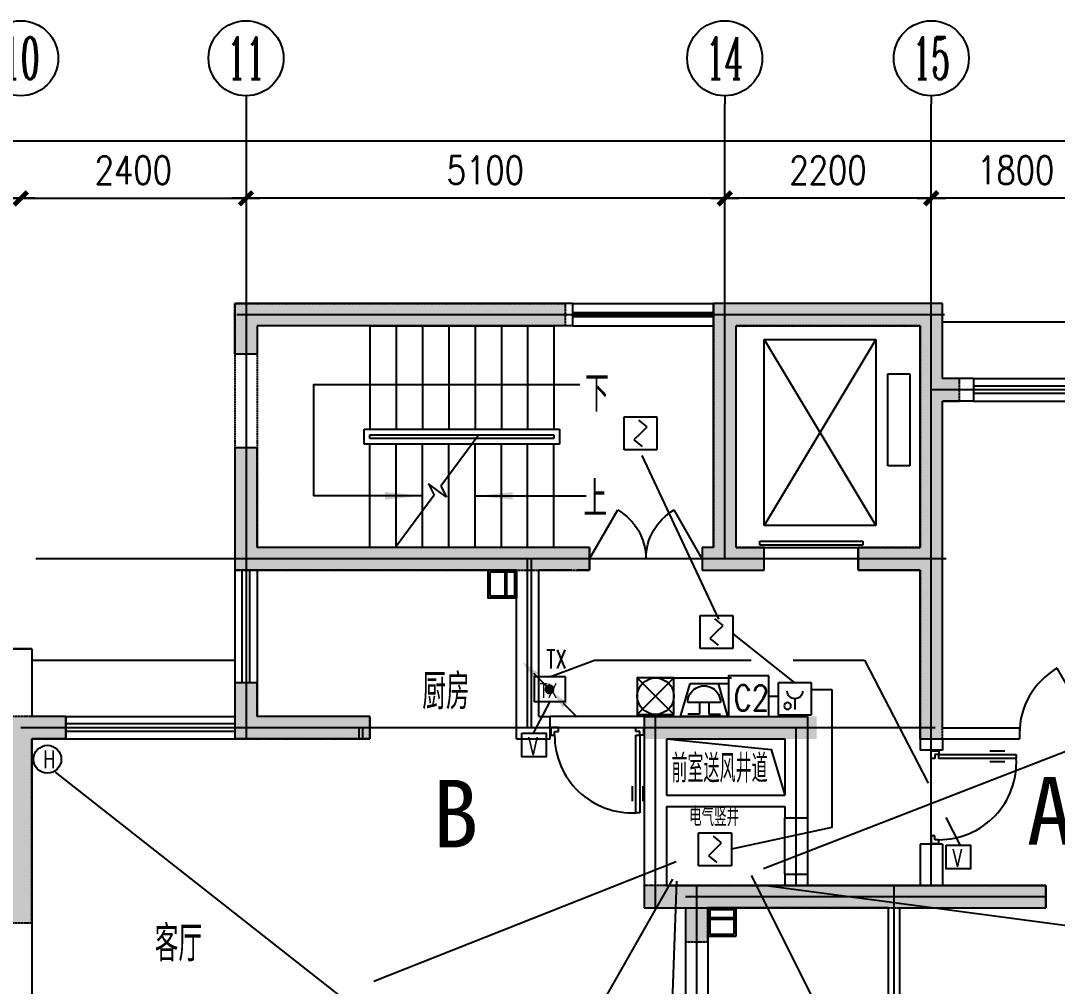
# Model space of a CAD drawing. Extents: x -170759 to 304867, y -311201 to 112352.
# Drawn here: x 219610 to 230652, y -61454 to -51168 of the extents above; entities that cross this region are included whole.
import ezdxf
from ezdxf.enums import TextEntityAlignment as Align

# ---------------------------------------------------------------- set-up
doc = ezdxf.new("R2010")
doc.units = 0
for name, pattern in [('ACAD_ISO04W100', [30.5, 24, -3, 0.5, -3]), ('DASH', [0.35, 0.25, -0.1]), ('DOTE', [2.42, 2, -0.2, 0.02, -0.2])]:
    doc.linetypes.add(name, pattern=pattern)
doc.layers.get('0').update_dxf_attribs({"linetype": 'CONTINUOUS'})
doc.layers.get('DEFPOINTS').update_dxf_attribs({"linetype": 'CONTINUOUS'})
for name, color, linetype in [('AXIS', 3, 'CONTINUOUS'), ('AXIS_TEXT', 7, 'CONTINUOUS'), ('BLOCK', 2, 'CONTINUOUS'), ('DOOR', 2, 'CONTINUOUS'), ('DOTE', 251, 'CONTINUOUS'), ('EQUIP', 3, 'CONTINUOUS'), ('LWIRE', 4, 'CONTINUOUS'), ('PUB_DIM1', 3, 'CONTINUOUS'), ('STAIR', 2, 'CONTINUOUS'), ('TC', 253, 'CONTINUOUS'), ('TEX', 7, 'CONTINUOUS'), ('TEXT', 6, 'CONTINUOUS'), ('WALL', 7, 'CONTINUOUS'), ('WINDOW', 151, 'CONTINUOUS'), ('WINDOW_TEXT', 7, 'CONTINUOUS'), ('WZ', 3, 'CONTINUOUS'), ('ZXX', 2, 'ACAD_ISO04W100'), ('导线', 1, 'CONTINUOUS'), ('标注', 7, 'CONTINUOUS'), ('消防', 1, 'CONTINUOUS')]:
    doc.layers.add(name, color=color, linetype=linetype)
doc.styles.add('-黑体', font='SIMHEI.TTF', dxfattribs={"width": 0.8})
doc.styles.add('COMPLEX', font='COMPLEX')
doc.styles.add('DIM_FONT', font='SIMPLEX.shx', dxfattribs={"width": 0.8})
doc.styles.add('HZFS', font='txt.shx', dxfattribs={"width": 0.8, "bigfont": 'msi_fsx.shx'})
doc.styles.add('HZS', font='txt', dxfattribs={"width": 0.7, "bigfont": 'HZS'})
doc.styles.add('HZTXT', font='txt.shx', dxfattribs={"width": 0.8, "bigfont": 'hztxt.shx'})
doc.styles.add('HZXXX', font='romans', dxfattribs={"width": 0.7, "bigfont": 'hzs'})
doc.styles.add('SIMPLEX', font='SIMPLEX.SHX')
doc.styles.add('XC93', font='hzst-e.shx', dxfattribs={"width": 0.75, "bigfont": 'xc93.shx'})
doc.dimstyles.new('AXIS', dxfattribs={"dimtxt": 300, "dimasz": 1, "dimexe": 250, "dimexo": 300, "dimgap": 150, "dimtad": 1, "dimdec": 0, "dimdsep": 46, "dimtxsty": 'DIM_FONT', "dimblk": '_DIMX', "dimblk1": '_DIMX', "dimblk2": '_DIMX', "dimcen": 2.5, "dimse1": 1, "dimse2": 1, "dimclrd": 3, "dimclre": 3, "dimclrt": 7, "dimadec": 0, "dimazin": 0, "dimtfac": 1, "dimtdec": 0, "dimtix": 1, "dimtmove": 2, "dimatfit": 3, "dimldrblk": '_DIMX', "dimfxl": 0, "dimtolj": 1, "dimtzin": 0, "dimarcsym": 0})

# ---------------------------------------------------------------- blocks, each defined once
blk = doc.blocks.new('_ARROW')
blk.add_solid([(0, 0), (-1, 0.1), (-1, -0.1)])
blk = doc.blocks.new('A$C2FB46688')
at = {"layer": '导线'}
blk.add_circle((148, 148), 148, dxfattribs=at)
at = {"layer": '导线', "color": 1, "style": 'HZS', "width": 0.7}
blk.add_text('H', height=190, dxfattribs=at).set_placement((105, 52))
blk = doc.blocks.new('_WBLK')
for p, q in [((-0.5, 0.5), (0.5, 0.5)), ((0.5, 0.1667), (-0.5, 0.1667)), ((0.5, -0.1667), (-0.5, -0.1667)), ((-0.5, -0.5), (0.5, -0.5))]:
    blk.add_line(p, q)
at = {"layer": 'WINDOW_TEXT', "style": 'SIMPLEX', "flags": 9}
blk.add_attdef('A', text='', height=1, dxfattribs=at).set_placement((0, 1.5), align=Align.MIDDLE)
blk = doc.blocks.new('M_A23MCU')
for p, q in [((-0.454, 0.081), (-0.454, 0.905)), ((-0.454, 0.905), (-0.413, 0.905)), ((-0.413, 0.905), (-0.413, 0.081)), ((-0.489, 0.782), (-0.489, 0.624)), ((-0.378, 0.782), (-0.378, 0.624)), ((-0.495, -0.002), (-0.495, 0.081)), ((-0.495, 0.081), (-0.454, 0.081)), ((-0.413, 0.081), (-0.454, 0.081)), ((-0.454, 0.081), (-0.454, 0.039)), ((-0.454, 0.039), (-0.413, 0.039)), ((-0.413, 0.039), (-0.413, -0.002)), ((0.412, 0.039), (0.412, -0.002)), ((0.453, 0.039), (0.412, 0.039)), ((0.453, 0.081), (0.453, 0.039)), ((0.494, 0.081), (0.453, 0.081)), ((0.494, -0.002), (0.494, 0.081)), ((-0.413, -0.002), (-0.495, -0.002)), ((-0.495, -0.002), (-0.495, -0.002)), ((0.412, -0.002), (0.494, -0.002)), ((0.494, -0.002), (0.494, -0.002))]:
    blk.add_line(p, q)
blk.add_arc((-0.372, 0.082), 0.825, 359.9283, 92.866)
blk = doc.blocks.new('_LINKPT1')
blk.add_line((0, 0), (0, 0))
blk = doc.blocks.new('M_I14YDH')
for p, q in [((0.5, 0.5), (-0.5, 0.5)), ((-0.5, 0.5), (-0.5, -0.5)), ((-0.2, 0.2), (0.05, 0.4)), ((0.5, -0.5), (0.5, 0.5)), ((0, 0), (-0.2, 0.2)), ((0, 0), (0.2, -0.2)), ((0.2, -0.2), (-0.05, -0.4)), ((-0.5, -0.5), (0.5, -0.5))]:
    blk.add_line(p, q)
for p in [(0, 0.5), (-0.5, 0), (0.5, 0), (0, -0.5)]:
    blk.add_blockref('_LINKPT1', p)
at = {"width": 0.8, "flags": 9}
blk.add_attdef('A', (0, 0), '', height=0.00002, dxfattribs=at)
blk = doc.blocks.new('A$C07EF0684')
at = {"layer": '导线'}
blk.add_lwpolyline([(0, 252), (259, 252), (259, 0), (0, 0)], close=True, dxfattribs=at)
at = {"layer": '导线', "color": 1, "style": 'HZS', "width": 0.7}
blk.add_text('V', height=190, dxfattribs=at).set_placement((69, 20))
blk = doc.blocks.new('_WRLD1')
for p, q in [((0.687, 0.687), (0.104, 0.104)), ((0.104, 0.104), (0.104, 0.104)), ((-0.104, -0.104), (-0.104, -0.104))]:
    blk.add_line(p, q)
at = {"const_width": 0.208}
blk.add_lwpolyline([(-0.104, 0, 1), (0.104, 0, 1)], format="xyb", close=True, dxfattribs=at)
blk.add_solid([(0.495, 0.707), (0.707, 0.495), (1.167, 1.167)])
at = {"width": 0.8, "flags": 9}
blk.add_attdef('A', (0, 0), '', height=0.00002, dxfattribs=at)
blk = doc.blocks.new('_X0AQQ')
for p, q in [((0.5, 0.5), (-0.5, 0.5)), ((-0.5, 0.5), (-0.5, -0.5)), ((0.5, -0.5), (0.5, 0.5)), ((0, 0), (0, -0.324)), ((-0.5, -0.5), (0.5, -0.5))]:
    blk.add_line(p, q)
blk.add_circle((0.223, -0.215), 0.104)
blk.add_arc((0, 0.234), 0.234, 180, 0)
at = {"xscale": 0.002, "yscale": 0.002, "zscale": 0.002}
for p in [(0, 0.5), (-0.5, 0), (0.5, 0), (0, -0.5)]:
    blk.add_blockref('_LINKPT1', p, dxfattribs=at)
at = {"style": 'XC93', "width": 0.75, "flags": 9}
blk.add_attdef('A', (0, 0), '', height=0.00002, dxfattribs=at)
blk = doc.blocks.new('M_I19KMP')
for p, q in [((-0.3, 0.7), (-0.5, 0)), ((0.3, 0.7), (-0.3, 0.7)), ((0.5, 0), (0.3, 0.7)), ((-0.35, 0.3), (0.35, 0.3)), ((-0.1, 0.3), (-0.1, 0.05)), ((0.1, 0.3), (0.1, 0.05)), ((-0.5, 0), (0.5, 0)), ((-0.1, 0.05), (-0.35, 0.05)), ((0.1, 0.05), (0.35, 0.05))]:
    blk.add_line(p, q)
blk.add_arc((0, 0.302), 0.35, 359.6973, 180.3027)
for p in [(0, 0.7), (-0.4, 0.35), (0.4, 0.35), (0, 0)]:
    blk.add_blockref('_LINKPT1', p)
at = {"width": 0.8, "flags": 9}
blk.add_attdef('A', (0, 0), '', height=0.00002, dxfattribs=at)
blk = doc.blocks.new('_WRLD20')
for p, q in [((0.104, 0.104), (0.104, 0.104)), ((-0.104, -0.104), (-0.104, -0.104)), ((-0.585, -0.585), (-1.169, -1.169))]:
    blk.add_line(p, q)
at = {"const_width": 0.208}
blk.add_lwpolyline([(-0.104, 0, 1), (0.104, 0, 1)], format="xyb", close=True, dxfattribs=at)
blk.add_solid([(-0.778, -0.566), (-0.566, -0.778), (-0.106, -0.106)])
at = {"width": 0.8, "flags": 9}
blk.add_attdef('A', (0, 0), '', height=0.00002, dxfattribs=at)
blk = doc.blocks.new('_DBLK1')
for p, q in [((-0.5, 0), (-0.25, -0.433)), ((0.5, 0), (0.25, -0.433))]:
    blk.add_line(p, q)
for centre, start, end in [((-0.5, 0), 300, 0), ((0.5, 0), 180, 240)]:
    blk.add_arc(centre, 0.5, start, end)
at = {"layer": 'WINDOW_TEXT', "style": 'SIMPLEX', "flags": 9}
blk.add_attdef('A', text='', height=1, dxfattribs=at).set_placement((0, 1.5), align=Align.MIDDLE)
blk = doc.blocks.new('_DBLK')
blk.add_line((-0.5, 0), (0, -0.866))
blk.add_arc((-0.5, 0), 1, 300, 0)
at = {"layer": 'WINDOW_TEXT', "style": 'SIMPLEX', "flags": 9}
blk.add_attdef('A', text='', height=1, dxfattribs=at).set_placement((0, 1.5), align=Align.MIDDLE)
blk = doc.blocks.new('_DIMX')
blk.add_line((-150, 0), (150, 0))
at = {"const_width": 50}
blk.add_lwpolyline([(-70, -70), (70, 70)], dxfattribs=at)
blk = doc.blocks.new('*D234')
at = {"layer": 'AXIS', "color": 3, "lineweight": -2}
blk.add_line((227109, -53060), (222011, -53060), dxfattribs=at)
at = {"layer": 'DEFPOINTS', "color": 0}
for p in [(222010, -53060), (222010, -53986), (227110, -54059)]:
    blk.add_point(p, dxfattribs=at)
at = {"layer": 'AXIS', "color": 3, "lineweight": -2, "rotation": 180}
blk.add_blockref('_DIMX', (222010, -53060), dxfattribs=at)
at = {"layer": 'AXIS', "color": 3, "lineweight": -2}
blk.add_blockref('_DIMX', (227110, -53060), dxfattribs=at)
at = {"layer": 'AXIS', "color": 7, "insert": (224560, -52760), "char_height": 300, "attachment_point": 5, "style": 'DIM_FONT'}
blk.add_mtext('\\A1;5100', dxfattribs=at)
blk = doc.blocks.new('_AXISO')
blk.add_circle((0, 0), 0.5)
at = {"layer": 'AXIS_TEXT', "style": 'COMPLEX', "width": 1.041667}
blk.add_attdef('A', text='', height=0.56, dxfattribs=at).set_placement((-0.25, -0.28), (0.25, -0.28), align=Align.FIT)
blk = doc.blocks.new('*D246')
at = {"layer": 'AXIS', "color": 3, "lineweight": -2}
blk.add_line((231109, -53060), (229311, -53060), dxfattribs=at)
at = {"layer": 'DEFPOINTS', "color": 0}
for p in [(229310, -53060), (231110, -53839), (229310, -53986)]:
    blk.add_point(p, dxfattribs=at)
at = {"layer": 'AXIS', "color": 3, "lineweight": -2, "rotation": 180}
blk.add_blockref('_DIMX', (229310, -53060), dxfattribs=at)
at = {"layer": 'AXIS', "color": 3, "lineweight": -2}
blk.add_blockref('_DIMX', (231110, -53060), dxfattribs=at)
at = {"layer": 'AXIS', "color": 7, "insert": (230210, -52760), "char_height": 300, "attachment_point": 5, "style": 'DIM_FONT'}
blk.add_mtext('\\A1;1800', dxfattribs=at)
blk = doc.blocks.new('*D250')
at = {"layer": 'AXIS', "color": 3, "lineweight": -2}
blk.add_line((229309, -53060), (227111, -53060), dxfattribs=at)
at = {"layer": 'DEFPOINTS', "color": 0}
for p in [(227110, -53060), (229310, -53986), (227110, -54059)]:
    blk.add_point(p, dxfattribs=at)
at = {"layer": 'AXIS', "color": 3, "lineweight": -2, "rotation": 180}
blk.add_blockref('_DIMX', (227110, -53060), dxfattribs=at)
at = {"layer": 'AXIS', "color": 3, "lineweight": -2}
blk.add_blockref('_DIMX', (229310, -53060), dxfattribs=at)
at = {"layer": 'AXIS', "color": 7, "insert": (228210, -52760), "char_height": 300, "attachment_point": 5, "style": 'DIM_FONT'}
blk.add_mtext('\\A1;2200', dxfattribs=at)

msp = doc.modelspace()

# ---------------------------------------------------------------- hatches: boundary and pattern name
at = {"layer": 'ZXX'}
h = msp.add_hatch(color=256, dxfattribs=at)
h.paths.add_polyline_path([(222010.08707, -54179.79793), (225410.08707, -54179.79793), (225410.08707, -54299.79793), (222010.08707, -54299.79793)])
h.paths.add_polyline_path([(222010.08707, -54299.79793), (225410.08707, -54299.79793), (225410.08707, -54419.79793), (222130.08707, -54419.79793), (222130.08707, -54719.79793), (222010.08707, -54719.79793)])
h.paths.add_polyline_path([(221890.08707, -54179.79793), (222010.08707, -54179.79793), (222010.08707, -54719.79793), (221890.08707, -54719.79793)])
for points in [[(229430.08707, -58819.79793), (229430.08707, -55219.79793), (229610.08707, -55219.79793), (229610.08707, -54979.79793), (229430.08707, -54979.79793), (229430.08707, -54179.79793), (226990.08707, -54179.79793), (226990.08707, -56779.79793), (226870.08707, -56779.79793), (226870.08707, -57019.79793), (227530.08707, -57019.79793), (227530.08707, -56779.79793), (227230.08707, -56779.79793), (227230.08707, -54419.79793), (229190.08707, -54419.79793), (229190.08707, -56779.79793), (228530.08707, -56779.79793), (228530.08707, -57019.79793), (229190.08707, -57019.79793), (229190.08707, -58819.79793)], [(230530.08707, -60619.79793), (230530.08707, -60379.79793), (226250.08707, -60379.79793), (226250.08707, -60619.79793), (226690.08707, -60619.79793), (226690.08707, -60979.79793), (226930.08707, -60979.79793), (226930.08707, -60619.79793)]]:
    msp.add_hatch(color=256, dxfattribs=at).paths.add_polyline_path(points)
h = msp.add_hatch(color=256, dxfattribs=at)
h.paths.add_polyline_path([(222010.08707, -55719.79793), (222130.08707, -55719.79793), (222130.08707, -56779.79793), (225670.08707, -56779.79793), (225670.08707, -56899.79793), (222010.08707, -56899.79793)])
h.paths.add_polyline_path([(225010.08707, -56899.79793), (225670.08707, -56899.79793), (225670.08707, -57019.79793), (225010.08707, -57019.79793)])
h.paths.add_polyline_path([(222010.08707, -56899.79793), (225010.08707, -56899.79793), (225010.08707, -57019.79793), (222010.08707, -57019.79793)])
h.paths.add_polyline_path([(221890.08707, -55719.79793), (222010.08707, -55719.79793), (222010.08707, -56899.79793), (221890.08707, -56899.79793)])
h.paths.add_polyline_path([(221890.08707, -56899.79793), (222010.08707, -56899.79793), (222010.08707, -57019.79793), (221890.08707, -57019.79793)])
h = msp.add_hatch(color=256, dxfattribs=at)
h.paths.add_polyline_path([(221890.08707, -58219.79793), (222010.08707, -58219.79793), (222010.08707, -58699.79793), (221890.08707, -58699.79793)])
h.paths.add_polyline_path([(222010.08707, -58219.79793), (222130.08707, -58219.79793), (222130.08707, -58579.79793), (223330.08707, -58579.79793), (223330.08707, -58699.79793), (222010.08707, -58699.79793)])
h.paths.add_polyline_path([(222010.08707, -58699.79793), (223330.08707, -58699.79793), (223330.08707, -58819.79794), (222010.08707, -58819.79793)])
h.paths.add_polyline_path([(221890.08707, -58699.79793), (222010.08707, -58699.79793), (222010.08707, -58819.79793), (221890.08707, -58819.79793)])
h = msp.add_hatch(color=256, dxfattribs=at)
h.paths.add_polyline_path([(219130.08707, -58579.79793), (219130.08707, -58699.79793), (219610.08707, -58699.79793), (220090.08707, -58699.79793), (220090.08707, -58579.79793)])
h.paths.add_polyline_path([(219130.08707, -58699.79793), (219130.08707, -58819.79793), (219490.08707, -58819.79793), (219490.08707, -60779.79793), (219730.08707, -60779.79793), (219730.08707, -58819.79793), (220090.08707, -58819.79793), (220090.08707, -58699.79793), (219610.08707, -58699.79793)])
h = msp.add_hatch(color=256, dxfattribs=at)
h.paths.add_polyline_path([(226250.08707, -58699.79793), (226250.08707, -58579.79793), (228090.08707, -58579.79793), (228090.08707, -58699.79793)])
h.paths.add_polyline_path([(228090.08707, -58699.79793), (228090.08707, -58819.79793), (226250.08707, -58819.79793), (226250.08707, -58699.79793)])

# ---------------------------------------------------------------- linework, layer by layer
at = {"color": 2}
for p, q in [((224770.08707, -57299.79793), (224770.08707, -57039.79793)), ((224770.08707, -57299.79793), (224770.08707, -57039.79793)), ((224790.08707, -57299.79793), (224790.08707, -57039.79793)), ((224790.08707, -57299.79793), (224790.08707, -57039.79793)), ((226950.08707, -60719.79793), (227210.08707, -60719.79793)), ((226950.08707, -60719.79793), (227210.08707, -60719.79793)), ((226950.08707, -60719.79793), (227210.08707, -60719.79793)), ((226950.08707, -60739.79793), (227210.08707, -60739.79793)), ((226950.08707, -60739.79793), (227210.08707, -60739.79793)), ((226950.08707, -60739.79793), (227210.08707, -60739.79793))]:
    msp.add_line(p, q, dxfattribs=at)
for points in [[(224590.08707, -57019.79793), (224890.08707, -57019.79793), (224890.08707, -57319.79793), (224590.08707, -57319.79793)], [(224590.08707, -57019.79793), (224890.08707, -57019.79793), (224890.08707, -57319.79793), (224590.08707, -57319.79793)], [(224610.08707, -57039.79793), (224870.08707, -57039.79793), (224870.08707, -57299.79793), (224610.08707, -57299.79793)], [(224610.08707, -57039.79793), (224870.08707, -57039.79793), (224870.08707, -57299.79793), (224610.08707, -57299.79793)], [(227230.08707, -60919.79793), (227230.08707, -60619.79793), (226930.08707, -60619.79793), (226930.08707, -60919.79793)], [(227230.08707, -60919.79793), (227230.08707, -60619.79793), (226930.08707, -60619.79793), (226930.08707, -60919.79793)], [(227210.08707, -60899.79793), (227210.08707, -60639.79793), (226950.08707, -60639.79793), (226950.08707, -60899.79793)], [(227210.08707, -60899.79793), (227210.08707, -60639.79793), (226950.08707, -60639.79793), (226950.08707, -60899.79793)]]:
    msp.add_lwpolyline(points, close=True, dxfattribs=at)
at = {"layer": 'AXIS'}
for p, q in [((222010.08707, -51968.27566), (222010.08707, -52058.71493)), ((227110.08707, -51968.27566), (227110.08707, -52058.71493)), ((229310.08707, -51968.27566), (229310.08707, -52058.71493)), ((228530.08707, -56779.79793), (228530.08707, -57019.79793)), ((229190.08707, -57019.79793), (228530.08707, -57019.79793))]:
    msp.add_line(p, q, dxfattribs=at)
msp.add_lwpolyline([(226490.08707, -58819.79793), (227604.66026, -58931.855), (227750.08707, -59419.79793)], dxfattribs=at)
at = {"layer": 'BLOCK'}
msp.add_lwpolyline([(227580.96251, -58147.79784), (227148.96251, -58147.79784), (227148.96251, -58579.79784), (227580.96251, -58579.79784)], close=True, dxfattribs=at)
at = {"layer": 'DOOR'}
for p, q in [((230990.08707, -54379.79793), (229430.08707, -54379.79793)), ((219730.08707, -57979.79793), (221890.08707, -57979.79793))]:
    msp.add_line(p, q, dxfattribs=at)
at = {"layer": 'DOTE', "linetype": 'DOTE', "ltscale": 0.5}
for p, q in [((222010.08707, -52058.71493), (222010.08707, -58819.79793)), ((227110.08707, -56899.79793), (227110.08707, -52058.71493)), ((229310.08707, -60379.79793), (229310.08707, -52058.71493)), ((229410.08707, -54299.79793), (221912.08707, -54299.79793)), ((229450.08707, -54299.79793), (221952.08707, -54299.79793)), ((229450.08707, -54299.79793), (221952.08707, -54299.79793)), ((231110.08707, -55099.79793), (229310.08707, -55099.79793)), ((229350.08707, -56899.79793), (219770.08707, -56899.79793)), ((229350.08707, -56899.79793), (219770.08707, -56899.79793)), ((229310.08707, -56899.79793), (222010.08707, -56899.79793)), ((225010.08707, -58699.79793), (225010.08707, -56899.79793)), ((225050.08707, -58699.79793), (225050.08707, -56899.79793)), ((225050.08707, -58699.79793), (225050.08707, -56899.79793)), ((226370.08707, -58579.79793), (226370.08707, -60619.79793)), ((229310.08707, -58699.79793), (219610.08707, -58699.79793)), ((229350.08707, -58699.79793), (219650.08707, -58699.79793)), ((229350.08707, -58699.79793), (219650.08707, -58699.79793)), ((223210.08707, -58699.79793), (223210.08707, -58819.79793)), ((223250.08707, -58699.79793), (223250.08707, -58819.79793)), ((223250.08707, -58699.79793), (223250.08707, -58819.79793)), ((227870.08707, -60379.79793), (227870.08707, -58699.79793)), ((226810.08707, -60379.79793), (226810.08707, -71920.40864)), ((228910.08707, -60379.79793), (228910.08707, -63019.79793)), ((230530.08707, -60499.79793), (226690.08707, -60499.79793))]:
    msp.add_line(p, q, dxfattribs=at)
at = {"layer": 'DOTE', "color": 251, "linetype": 'DOTE', "ltscale": 0.5}
for p, q in [((229470.08707, -56899.79793), (221930.08707, -56899.79793)), ((229350.08707, -56899.79793), (222357.59203, -56899.79793)), ((229350.08707, -58699.79793), (219650.08707, -58699.79793)), ((229350.08707, -58699.79793), (219650.08707, -58699.79793)), ((229350.08707, -58699.79793), (219650.08707, -58699.79793)), ((223250.08707, -58699.79793), (223250.08707, -58819.79793))]:
    msp.add_line(p, q, dxfattribs=at)
at = {"layer": 'EQUIP'}
for p, q in [((226178.19061, -58558.19795), (226566.99061, -58169.39795)), ((226178.19061, -58169.39795), (226566.99061, -58558.19795))]:
    msp.add_line(p, q, dxfattribs=at)
for points in [[(225415.11723, -58158.83817), (225080.6797, -58158.83817), (225080.6797, -58419.04829), (225415.11723, -58419.04829)], [(226566.99061, -58169.39795), (226178.19061, -58169.39795), (226178.19061, -58558.19795), (226566.99061, -58558.19795)]]:
    msp.add_lwpolyline(points, close=True, dxfattribs=at)
msp.add_circle((226372.59061, -58363.79795), 194.4, dxfattribs=at)
at = {"layer": 'PUB_DIM1'}
for points in [[(223890.13419, -56229.79793), (222733.2899, -56229.79793), (222733.2899, -55043.69608), (225566.93274, -55043.69608)], [(224450.13419, -56229.79793), (225633.86571, -56229.79793)]]:
    msp.add_lwpolyline(points, dxfattribs=at)
at = {"layer": 'STAIR'}
for p, q in [((223330.13419, -54419.79793), (225290.13419, -54419.79793)), ((223330.13419, -54419.79793), (223330.13419, -55519.79793)), ((223610.13419, -54419.79793), (223610.13419, -55519.79793)), ((223890.13419, -54419.79793), (223890.13419, -55519.79793)), ((224170.13419, -54419.79793), (224170.13419, -55519.79793)), ((224450.13419, -54419.79793), (224450.13419, -55519.79793)), ((224730.13419, -54419.79793), (224730.13419, -55519.79793)), ((225010.13419, -54419.79793), (225010.13419, -55519.79793)), ((225290.13419, -54419.79793), (225290.13419, -55519.79793)), ((227530.08707, -56543.79793), (227530.08707, -54562.9921)), ((227530.08707, -54562.9921), (228719.36546, -56543.79793)), ((228719.36546, -54562.9921), (227530.08707, -56543.79793)), ((227530.08707, -54562.9921), (228719.36546, -54562.9921)), ((228719.36546, -54562.9921), (228719.36546, -56543.79793)), ((228846.48932, -55911.52807, 0), (228846.48932, -54931.52807, 0)), ((228846.48932, -54931.52807, 0), (229082.48932, -54931.52807, 0)), ((229082.48932, -54931.52807, 0), (229082.48932, -55911.52807, 0)), ((223270.13419, -55519.79793), (225350.13419, -55519.79793)), ((223270.13419, -55679.79793), (223270.13419, -55519.79793)), ((225350.13419, -55519.79793), (225350.13419, -55679.79793)), ((223330.13419, -55579.79793), (225290.13419, -55579.79793)), ((223330.13419, -55619.79793), (223330.13419, -55579.79793)), ((225290.13419, -55619.79793), (223330.13419, -55619.79793)), ((224488.51258, -55579.79793), (224084.99313, -56125.58736)), ((225290.13419, -55579.79793), (225290.13419, -55619.79793)), ((225350.13419, -55679.79793), (223270.13419, -55679.79793)), ((223330.13419, -56779.79793), (223330.13419, -55679.79793)), ((223610.13419, -56779.79793), (223610.13419, -55679.79793)), ((223890.13419, -56779.79793), (223890.13419, -55679.79793)), ((224170.13419, -56779.79793), (224170.13419, -55679.79793)), ((224450.13419, -56779.79793), (224450.13419, -55679.79793)), ((224730.13419, -56779.79793), (224730.13419, -55679.79793)), ((225010.13419, -56779.79793), (225010.13419, -55679.79793)), ((225290.13419, -56779.79793), (225290.13419, -55679.79793)), ((229082.48932, -55911.52807, 0), (228846.48932, -55911.52807, 0)), ((224145.81524, -56245.17277), (223952.83154, -56102.49379)), ((223952.83154, -56102.49379), (224013.65364, -56222.07921)), ((224084.99313, -56125.58736), (224145.81524, -56245.17277)), ((224013.65364, -56222.07921), (223610.13419, -56767.86863)), ((228719.36546, -56543.79793), (227530.08707, -56543.79793)), ((227482.46396, -56755.22263), (227482.46396, -56713.99077)), ((227482.46396, -56713.99077), (228580.48818, -56713.99077)), ((228580.48818, -56755.22263), (227482.46396, -56755.22263)), ((228580.48818, -56713.99077), (228580.48818, -56755.22263)), ((224990.13419, -56779.79793), (223330.13419, -56779.79793)), ((227530.08707, -56779.79793), (228530.08707, -56779.79793))]:
    msp.add_line(p, q, dxfattribs=at)
at = {"layer": 'TC'}
msp.add_line((226250.08707, -58579.79793), (225250.08707, -58579.79793), dxfattribs=at)
at = {"layer": 'WALL'}
for p, q in [((225490.08707, -54179.79793), (221890.08707, -54179.79793)), ((221890.08707, -54179.79793), (221890.08707, -54719.79793)), ((225490.08707, -54419.79793, 19600), (225490.08707, -54179.79793, 19600)), ((226990.08707, -56779.79793), (226990.08707, -54179.79793)), ((229430.08707, -54179.79793), (226990.08707, -54179.79793)), ((229430.08707, -54979.79793), (229430.08707, -54179.79793)), ((225490.08707, -54419.79793), (222130.08707, -54419.79793)), ((222130.08707, -54419.79793), (222130.08707, -54719.79793)), ((227230.08707, -56779.79793), (227230.08707, -54419.79793)), ((229190.08707, -54419.79793), (227230.08707, -54419.79793)), ((229190.08707, -56779.79793), (229190.08707, -54419.79793)), ((222130.08707, -54719.79793), (221890.08707, -54719.79793)), ((229760.08707, -54979.79793), (229430.08707, -54979.79793)), ((229760.08707, -54979.79793), (229760.08707, -55219.79793)), ((229430.08707, -58699.79793), (229430.08707, -55219.79793)), ((229760.08707, -55219.79793), (229430.08707, -55219.79793)), ((221890.08707, -55719.79793), (221890.08707, -57019.79793)), ((222130.08707, -55719.79793), (221890.08707, -55719.79793)), ((222130.08707, -55719.79793), (222130.08707, -56779.79793)), ((225670.08707, -56779.79793), (222130.08707, -56779.79793)), ((225670.08707, -56779.79793), (225670.08707, -57019.79793)), ((226990.08707, -56779.79793), (226870.08707, -56779.79793)), ((226870.08707, -56779.79793), (226870.08707, -57019.79793)), ((227230.08707, -56779.79793), (227530.08707, -56779.79793)), ((227530.08707, -57019.79793), (227530.08707, -56779.79793)), ((228530.08707, -56779.79793), (229190.08707, -56779.79793)), ((228530.08707, -57019.79793), (228530.08707, -56779.79793)), ((222130.08707, -57019.79793), (221890.08707, -57019.79793)), ((224890.08707, -57019.79793), (222130.08707, -57019.79793)), ((222130.08707, -57019.79793), (222130.08707, -57019.79793)), ((224890.08707, -58819.79793), (224890.08707, -57019.79793)), ((225130.08707, -58579.79793), (225130.08707, -57019.79793)), ((225480.08707, -57019.79793), (225130.08707, -57019.79793)), ((225670.08707, -57019.79793), (225540.08707, -57019.79793)), ((226870.08707, -57019.79793), (227530.08707, -57019.79793)), ((228530.08707, -57019.79793), (229190.08707, -57019.79793)), ((229190.08707, -58579.79793), (229190.08707, -57019.79793)), ((219490.08707, -57859.79793), (219730.08707, -57859.79793)), ((219730.08707, -57859.79793), (219490.08707, -57859.79793)), ((219730.08707, -57859.79793), (219730.08707, -58579.79793)), ((221890.08707, -58219.79793), (221890.08707, -58579.79793)), ((222130.08707, -58219.79793), (221890.08707, -58219.79793)), ((222130.08707, -58219.79793), (222130.08707, -58579.79793)), ((220090.08707, -58579.79793), (219730.08707, -58579.79793)), ((220090.08707, -58579.79793), (220090.08707, -58819.79793)), ((221890.08707, -58579.79793), (221890.08707, -58819.79793)), ((221890.08707, -58579.79793), (221890.08707, -58819.79793)), ((223330.08707, -58579.79793), (222130.08707, -58579.79793)), ((223330.08707, -58579.79793), (223330.08707, -58819.79793)), ((225130.08707, -58579.79793), (225250.08707, -58579.79793)), ((225140.08707, -58579.79793), (225250.08707, -58579.79793)), ((225250.08707, -58819.79793), (225250.08707, -58579.79793)), ((226250.08707, -58579.79793), (226250.08707, -60619.79793)), ((226250.08707, -58579.79793), (227990.08707, -58579.79793)), ((227990.08707, -58579.79793), (227990.08707, -59659.79793)), ((229190.08707, -58819.79793), (229190.08707, -58579.79793)), ((229190.08707, -58819.79793), (229190.08707, -58579.79793)), ((229430.08707, -58699.79793), (230250.08707, -58699.79793)), ((230250.08707, -58699.79793), (230250.08707, -58819.79793)), ((219730.08707, -58819.79793), (219730.08707, -62779.79793)), ((220090.08707, -58819.79793), (219730.08707, -58819.79793)), ((223330.08707, -58819.79793), (221890.08707, -58819.79793)), ((224890.08707, -58819.79793), (225250.08707, -58819.79793)), ((226250.08707, -58819.79793), (226250.08707, -60619.79793)), ((226490.08707, -58819.79793), (226490.08707, -59419.79793)), ((226490.08707, -58819.79793), (226490.08707, -59419.79793)), ((226490.08707, -58819.79793), (227750.08707, -58819.79793)), ((227750.08707, -58819.79793), (227750.08707, -59419.79793)), ((229190.08707, -58819.79793), (229430.08707, -58819.79793)), ((229190.08707, -58819.79793), (229190.08707, -58939.79793)), ((229190.08707, -58819.79793), (229430.08707, -58819.79793)), ((229190.08707, -58819.79793), (229430.08707, -58819.79793)), ((229190.08707, -58819.79793), (229430.08707, -58819.79793)), ((229430.08707, -58819.79793), (229430.08707, -58939.79793)), ((229430.08707, -58819.79793), (230250.08707, -58819.79793)), ((229430.08707, -58939.79793), (229190.08707, -58939.79793)), ((226490.08707, -59419.79793), (227750.08707, -59419.79793)), ((226490.08707, -59539.79793), (227750.08707, -59539.79793)), ((226490.08707, -59539.79793), (226490.08707, -60379.79793)), ((226490.08707, -59539.79793), (226490.08707, -60379.79793)), ((227750.08707, -59539.79793), (227750.08707, -59659.79793)), ((227750.08707, -59659.79793), (227990.08707, -59659.79793)), ((229430.08707, -59939.79793), (229190.08707, -59939.79793)), ((229190.08707, -59939.79793), (229190.08707, -60379.79793)), ((229430.08707, -59939.79793), (229430.08707, -60379.79793)), ((227750.08707, -60259.79793), (227990.08707, -60259.79793)), ((227750.08707, -60259.79793), (227750.08707, -60379.79793)), ((227990.08707, -60259.79793), (227990.08707, -60379.79793)), ((226490.08707, -60379.79793), (227550.08707, -60379.79793)), ((226490.08707, -60379.79793), (227210.08707, -60379.79793)), ((226510.08707, -60379.79793), (227550.08707, -60379.79793)), ((226510.08707, -60379.79793), (227550.08707, -60379.79793)), ((226510.08707, -60379.79793), (227210.08707, -60379.79793)), ((226690.08707, -60379.79793), (227750.08707, -60379.79793)), ((226690.08707, -60379.79793), (227870.08707, -60379.79793)), ((226690.08707, -60379.79793), (227550.08707, -60379.79793)), ((227330.08707, -60379.79793), (230530.08707, -60379.79793)), ((230530.08707, -60379.79793), (230530.08707, -60619.79793)), ((226250.08707, -60619.79793), (227550.08707, -60619.79793)), ((226250.08707, -60619.79793), (227550.08707, -60619.79793)), ((226250.08707, -60619.79793), (227550.08707, -60619.79793)), ((226250.08707, -60619.79793), (227550.08707, -60619.79793)), ((226390.08707, -60619.79793), (227550.08707, -60619.79793)), ((226390.08707, -60619.79793), (227550.08707, -60619.79793)), ((226390.08707, -60619.79793), (227550.08707, -60619.79793)), ((226690.08707, -60619.79793), (226690.08707, -62779.79793)), ((226930.08707, -60619.79793), (226930.08707, -62779.79793)), ((228850.08707, -60619.79793), (226930.08707, -60619.79793)), ((228850.08707, -60619.79793), (226930.08707, -60619.79793)), ((228850.08707, -60619.79793), (228850.08707, -62779.79793)), ((228970.08707, -60619.79793), (228970.08707, -62779.79793)), ((228970.08707, -60619.79793), (230530.08707, -60619.79793))]:
    msp.add_line(p, q, dxfattribs=at)
at = {"layer": 'WALL', "color": 2, "linetype": 'DASH'}
for p, q in [((221890.08707, -54719.79793), (221890.08707, -55719.79793)), ((222130.08707, -54719.79793), (222130.08707, -55719.79793))]:
    msp.add_line(p, q, dxfattribs=at)
at = {"layer": 'WALL', "color": 8}
for p, q in [((227750.08707, -60259.79793), (227750.08707, -59659.79793)), ((227990.08707, -59659.79793), (227990.08707, -60259.79793))]:
    msp.add_line(p, q, dxfattribs=at)
at = {"layer": 'WINDOW'}
for p, q in [((226990.08707, -54183.81594), (225490.08707, -54183.81594)), ((226990.08707, -54279.79793), (225490.08707, -54279.79793)), ((225490.08707, -54319.79793, 19600), (226990.08707, -54319.79793, 19600)), ((225490.08707, -54419.79793), (226990.08707, -54419.79793))]:
    msp.add_line(p, q, dxfattribs=at)
at = {"layer": 'ZXX'}
for points in [[(222130.08707, -54719.79793), (221890.08707, -54719.79793), (221890.08707, -54179.79793), (225410.08707, -54179.79793), (225410.08707, -54419.79793), (222130.08707, -54419.79793), (222130.08707, -54719.79793)], [(229430.08707, -58819.79793), (229430.08707, -55219.79793), (229610.08707, -55219.79793), (229610.08707, -54979.79793), (229430.08707, -54979.79793), (229430.08707, -54179.79793), (226990.08707, -54179.79793), (226990.08707, -56779.79793), (226870.08707, -56779.79793), (226870.08707, -57019.79793), (227530.08707, -57019.79793), (227530.08707, -56779.79793), (227230.08707, -56779.79793), (227230.08707, -54419.79793), (229190.08707, -54419.79793), (229190.08707, -56779.79793), (228530.08707, -56779.79793), (228530.08707, -57019.79793), (229190.08707, -57019.79793), (229190.08707, -58819.79793), (229430.08707, -58819.79793)], [(225670.08707, -57019.79793), (225670.08707, -56779.79793), (222130.08707, -56779.79793), (222130.08707, -55719.79793), (221890.08707, -55719.79793), (221890.08707, -57019.79793), (225670.08707, -57019.79793)], [(223330.08707, -58819.79793), (223330.08707, -58579.79793), (222130.08707, -58579.79793), (222130.08707, -58219.79793), (221890.08707, -58219.79793), (221890.08707, -58819.79793), (223330.08707, -58819.79794)], [(219730.08707, -60779.79793), (219730.08707, -58819.79793), (220090.08707, -58819.79793), (220090.08707, -58579.79793), (219130.08707, -58579.79793), (219130.08707, -58819.79793), (219490.08707, -58819.79793), (219490.08707, -60779.79793), (219730.08707, -60779.79793)], [(230530.08707, -60619.79793), (230530.08707, -60379.79793), (226250.08707, -60379.79793), (226250.08707, -60619.79793), (226690.08707, -60619.79793), (226690.08707, -60979.79793), (226930.08707, -60979.79793), (226930.08707, -60619.79793), (230530.08707, -60619.79793)]]:
    msp.add_lwpolyline(points, dxfattribs=at)
at = {"layer": '导线'}
for p, q in [((226228.11518, -55799.20748, 0), (227043.94971, -57544.69213, 0)), ((227521.36005, -60200.50272), (234424.09264, -57519.39833)), ((225247.89847, -58158.83817), (225724.11877, -57979.2019)), ((225724.11877, -57979.2019), (227389.65871, -57979.2019)), ((227837.26233, -57979.2019), (228599.95156, -57979.2019)), ((228599.95156, -57979.2019), (229275.82187, -59292.10389)), ((225247.89847, -58419.04829), (225070.08707, -58757.36037)), ((226452.35163, -64253.99919), (219980.1788, -59174.91991)), ((229464.0165, -59657.6786), (229617.33732, -59955.50973)), ((226592.14194, -60129.07425), (223371.84016, -61401.81956)), ((227390.86586, -60274.67147), (228853.84909, -63183.46761)), ((225089.39991, -62887.38618), (226557.12068, -60313.77484)), ((226597.35789, -60333.39326), (226452.35163, -64253.99919)), ((227550.08707, -60379.79793), (232722.02375, -61066.45523))]:
    msp.add_line(p, q, dxfattribs=at)
at = {"layer": '消防'}
for p, q in [((227852.59359, -58216.75414), (227196.44971, -57694.69213, 0)), ((226427.93159, -58166.82307), (227182.50588, -58166.82318)), ((227039.88324, -58229.79793), (227148.96251, -58229.79793)), ((228032.2184, -58294.16445), (228251.58473, -58294.16445)), ((228251.58473, -58294.16445), (228251.58473, -59763.31491)), ((227580.96251, -58363.79784), (227682.2184, -58363.79784)), ((228251.58473, -59763.31491), (227181.44971, -59995.0277, 0))]:
    msp.add_line(p, q, dxfattribs=at)

# ---------------------------------------------------------------- block references
at = {"layer": 'AXIS'}
ref = msp.add_blockref('_AXISO', (219610.08707, -51568.27566), dxfattribs=dict(at, xscale=800, yscale=800, zscale=800))
ref.add_attrib('A', '10', dxfattribs={"layer": 'AXIS_TEXT', "height": 448, "style": 'COMPLEX', "width": 0.646552}).set_placement((219410.08707, -51792.27566), (219810.08707, -51792.27566), align=Align.FIT)
ref = msp.add_blockref('_AXISO', (222010.08707, -51568.27566), dxfattribs=dict(at, xscale=800, yscale=800, zscale=800))
ref.add_attrib('A', '11', dxfattribs={"layer": 'AXIS_TEXT', "height": 448, "style": 'COMPLEX', "width": 0.78125}).set_placement((221810.08707, -51792.27566), (222210.08707, -51792.27566), align=Align.FIT)
ref = msp.add_blockref('_AXISO', (227110.08707, -51568.27566), dxfattribs=dict(at, xscale=800, yscale=800, zscale=800))
ref.add_attrib('A', '14', dxfattribs={"layer": 'AXIS_TEXT', "height": 448, "style": 'COMPLEX', "width": 0.604839}).set_placement((226910.08707, -51792.27566), (227310.08707, -51792.27566), align=Align.FIT)
ref = msp.add_blockref('_AXISO', (229310.08707, -51568.27566), dxfattribs=dict(at, xscale=800, yscale=800, zscale=800))
ref.add_attrib('A', '15', dxfattribs={"layer": 'AXIS_TEXT', "height": 448, "style": 'COMPLEX', "width": 0.646552}).set_placement((229110.08707, -51792.27566), (229510.08707, -51792.27566), align=Align.FIT)
at = {"layer": 'EQUIP'}
for name, p, xscale, yscale, zscale in [('M_I14YDH', (226213.11518, -55564.20748, 0), -350, 350, 350), ('M_I14YDH', (227021.44971, -57679.69213, 0), -350, 350, 350), ('M_I19KMP', (226889.88324, -58579.79793), -500, 500, 500), ('_X0AQQ', (227857.2184, -58391.75414), -350, 350, 350), ('M_I14YDH', (227006.44971, -59995.0277, 0), -350, 350, 350)]:
    msp.add_blockref(name, p, dxfattribs=dict(at, xscale=xscale, yscale=yscale, zscale=zscale))
at = {"layer": 'LWIRE', "xscale": -250, "yscale": 250, "zscale": 250}
for name, p in [('_WRLD1', (225243.29887, -58289.52472)), ('_WRLD20', (225242.33115, -58291.30696))]:
    msp.add_blockref(name, p, dxfattribs=at)
at = {"layer": 'PUB_DIM1', "xscale": -400, "yscale": 400, "zscale": 400, "rotation": 180}
msp.add_blockref('_ARROW', (223890.13419, -56229.79793), dxfattribs=at)
at = {"layer": 'PUB_DIM1', "xscale": -400, "yscale": 400, "zscale": 400}
msp.add_blockref('_ARROW', (224450.13419, -56229.79793), dxfattribs=at)
at = {"layer": 'WINDOW'}
for name, p, xscale, yscale, zscale, rotation in [('_WBLK', (230360.08707, -55099.79793), -1200, 240.000000000131, 1200, 180), ('_DBLK1', (226270.08707, -56899.79793), -1200, 1200, 1200, 180), ('_WBLK', (222010.08707, -57619.79793), -1200, 239.9999999999854, 1200, 90), ('_DBLK', (230650.08707, -58759.79793), 800, 800, 800, 180), ('_WBLK', (220990.08707, -58699.79793), -1800, 239.9999999996653, 1800, 180), ('M_A23MCU', (225750.08707, -58699.79793), 1000, 1000, 1000, 180), ('M_A23MCU', (225750.08707, -58699.79793), 1000, 1000, 1000, 180), ('M_A23MCU', (229310.08707, -59439.79793), -1000, -1000, 1000, 90)]:
    msp.add_blockref(name, p, dxfattribs=dict(at, xscale=xscale, yscale=yscale, zscale=zscale, rotation=rotation))
at = {"layer": '导线'}
for name, p in [('A$C07EF0684', (224947.18082, -59011.06423)), ('A$C2FB46688', (219746.6016, -59183.10023)), ('A$C07EF0684', (229467.48884, -60202.40118))]:
    msp.add_blockref(name, p, dxfattribs=at)

# ---------------------------------------------------------------- texts
at = {"layer": 'BLOCK', "style": 'HZFS', "width": 0.8}
msp.add_text('C2', height=270, dxfattribs=at).set_placement((227203.59067, -58517.13751))
at = {"layer": 'TEX', "color": 3, "style": 'HZXXX', "text_generation_flag": 6, "width": 0.7}
msp.add_text('电气竖井', height=200, rotation=180, dxfattribs=at).set_placement((226729.79863, -59748.45105))
at = {"layer": 'TEXT', "color": 6, "style": '-黑体'}
for s, p in [('B', (223997.00862, -59975.12023)), ('A-1', (230327.0162, -59945.05977))]:
    msp.add_text(s, height=720, dxfattribs=at).set_placement(p)
at = {"layer": 'WZ', "style": 'HZS'}
for s, height, width, p in [('下', 380, 0.7, (225622.49281, -55332.74322)), ('上', 380, 0.7, (225606.11386, -56453.60809)), ('厨房', 380, 0.7, (223887.51863, -58504.49534)), ('  前室送风井道', 300, 0.6, (226220.43663, -59284.33161)), ('客厅', 380, 0.7, (221037.51361, -61189.61401))]:
    msp.add_text(s, height=height, dxfattribs=dict(at, width=width)).set_placement(p)
at = {"layer": '标注'}
for height, style, width, p in [(200, 'HZTXT', 0.7, (225208.88956, -58069.82923)), (150, 'HZFS', 0.8, (225139.31929, -58380.40697))]:
    msp.add_text('TX', height=height, dxfattribs=dict(at, style=style, width=width)).set_placement(p)

# ---------------------------------------------------------------- dimensions: what is measured, and where the dimension line sits
at = {"layer": 'AXIS'}
msp.add_linear_dim(base=(235510.08707, -52446.06502), p1=(203710.08707, -53962.60978), p2=(235510.08707, -53962.60978), location=(218748.98216, -52146.06502), dimstyle='AXIS', dxfattribs=at).render()
for base, p1, p2 in [((219610.08707, -53060.12517), (217210.08707, -53986.14652), (219610.08707, -54158.29477)), ((222010.08707, -53060.12517), (219610.08707, -53986.14652), (222010.08707, -54158.29477))]:
    msp.add_linear_dim(base=base, p1=p1, p2=p2, dimstyle='AXIS', override={"dimse1": 1}, dxfattribs=at).render()
for base, p1, p2, picture, middle in [((222010.08707, -53060.12517), (227110.08707, -54059.21959), (222010.08707, -53986.14652), '*D234', (224560.08707, -52760.12517)), ((227110.08707, -53060.12517), (229310.08707, -53986.14652), (227110.08707, -54059.21959), '*D250', (228210.08707, -52760.12517)), ((229310.08707, -53060.12517), (231110.08707, -53839.3784), (229310.08707, -53986.14652), '*D246', (230210.08707, -52760.12517))]:
    dim = msp.add_linear_dim(base=base, p1=p1, p2=p2, dimstyle='AXIS', override={"dimse1": 1}, dxfattribs=at)
    dim.commit()
    dim.dimension.update_dxf_attribs({"geometry": picture, "text_midpoint": middle})

doc.saveas('drawing.dxf')
